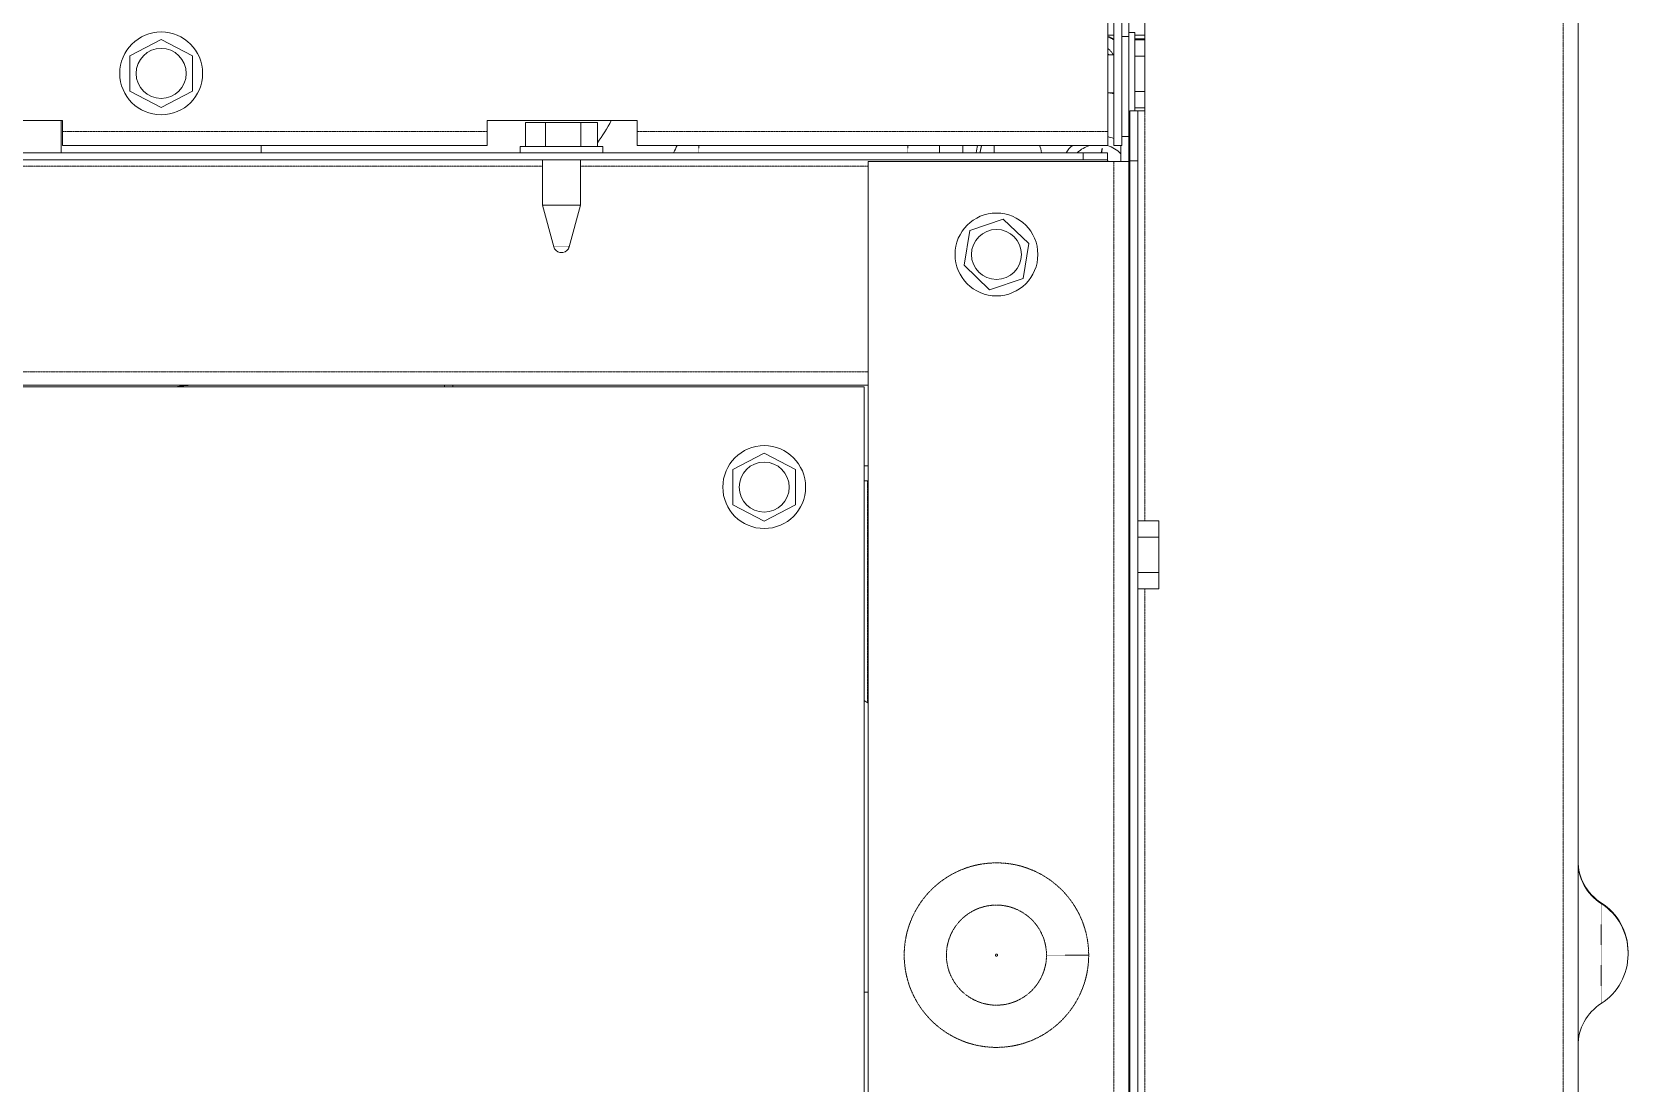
# Model space of a CAD drawing. Header units: millimetres. Extents: x 60499 to 556746, y 248297 to 497145.
# Drawn here: x 116493 to 123190, y 361293 to 365703 of the extents above; entities that cross this region are included whole.
import ezdxf

# ---------------------------------------------------------------- set-up
doc = ezdxf.new("R2010")
doc.units = ezdxf.units.MM
doc.linetypes.add('PHANTOM', pattern=[20, 10, -2, 2, -2, 2, -2])

msp = doc.modelspace()

# ---------------------------------------------------------------- linework, layer by layer
at = {"color": 7, "lineweight": 13, "ltscale": 0.03937}
for p, q in [((121006.7, 365285.6), (121006.7, 366604.1)), ((121031.9, 366604.1), (121031.9, 365226.8)), ((121065.5, 366604.1), (121065.5, 365226.8)), ((121161.8, 365372.7), (121161.8, 366632.4)), ((122980, 366597.9), (122980, 347748.1)), ((115466.5, 365331.8), (116621.3, 365331.8)), ((120904.3, 365196.6), (105505.2, 365196.6)), ((118402.4, 365226.8), (116621.3, 365226.8)), ((121006.7, 365226.8), (119032.3, 365226.8)), ((105505.2, 365166.4), (120904.3, 365166.4)), ((120001.5, 365159.2), (120001.5, 346713.4)), ((120001.5, 365159.2), (121031.9, 365159.2)), ((121094.9, 347664.1), (121094.9, 365159.2)), ((121099.1, 365162.5), (121099.1, 347677.5)), ((121132.4, 347677.5), (121132.4, 365162.5)), ((121094.9, 364639.8), (121094.9, 363683.7)), ((120001.5, 364221.6), (105505.2, 364221.6)), ((105708.4, 364213.6), (119985.4, 364213.6)), ((119985.4, 364213.6), (119985.4, 349936.6))]:
    msp.add_line(p, q, dxfattribs=at)
at = {"color": 7, "linetype": 'PHANTOM', "lineweight": 13, "ltscale": 0.03937}
for p, q in [((122917.3, 366597.9), (122917.3, 347722.2)), ((121161.8, 363652.6), (121161.8, 365372.7)), ((118402.4, 365285.6), (116621.3, 365285.6)), ((121006.7, 365285.6), (119032.3, 365285.6)), ((112915.5, 365140.3), (118635.5, 365140.3)), ((118794.2, 365140.3), (120001.5, 365140.3)), ((121031.9, 346713.4), (121031.9, 365159.2)), ((120001.5, 364277.8), (105505.2, 364277.8)), ((119999.2, 363820.2), (119999.2, 362888.3)), ((121161.8, 356504.5), (121161.8, 363367.1))]:
    msp.add_line(p, q, dxfattribs=at)
at = {"color": 7, "lineweight": 13, "ltscale": 0.003125}
for p, q in [((121094.9, 365684.1), (121094.9, 365789.1)), ((121094.9, 365264.2), (121094.9, 365159.2))]:
    msp.add_line(p, q, dxfattribs=at)
at = {"color": 7, "lineweight": 13, "ltscale": 0.004405}
for p, q in [((117035.2, 365671.9), (116904.2, 365603.1)), ((117166.2, 365603.1), (117035.2, 365671.9)), ((116904.2, 365603.1), (116904.2, 365455.2)), ((117166.2, 365455.2), (117166.2, 365603.1)), ((116904.2, 365455.2), (117035.2, 365386.4)), ((117035.2, 365386.4), (117166.2, 365455.2)), ((118647.5, 365323.4), (118795.4, 365323.4)), ((120428, 364870.3), (120404.4, 364724.2)), ((120568.3, 364917.3), (120428, 364870.3)), ((120675.1, 364814.9), (120568.3, 364917.3)), ((120651.6, 364668.9), (120675.1, 364814.9)), ((120404.4, 364724.2), (120511.3, 364621.8)), ((120511.3, 364621.8), (120651.6, 364668.9)), ((119565.5, 363936.5), (119434.4, 363867.7)), ((119696.5, 363867.7), (119565.5, 363936.5)), ((119434.4, 363867.7), (119434.4, 363719.7)), ((119696.5, 363719.7), (119696.5, 363867.7)), ((119434.4, 363719.7), (119565.5, 363650.9)), ((119565.5, 363650.9), (119696.5, 363719.7)), ((121221.7, 363583.8), (121221.7, 363435.8))]:
    msp.add_line(p, q, dxfattribs=at)
at = {"color": 7, "lineweight": 13, "ltscale": 0.000749963}
for p, q in [((121006.7, 365690.2), (121031.9, 365690.2)), ((121031.9, 365606.4), (121006.7, 365606.4)), ((121031.9, 365447.7), (121006.7, 365447.7))]:
    msp.add_line(p, q, dxfattribs=at)
at = {"color": 7, "linetype": 'PHANTOM', "lineweight": 13, "ltscale": 8.04991e-05}
msp.add_line((121031.9, 365673.7), (121029.2, 365673.7), dxfattribs=at)
at = {"color": 7, "lineweight": 13, "ltscale": 0.000875037}
msp.add_line((121094.9, 365684.1), (121065.5, 365684.1), dxfattribs=at)
at = {"color": 7, "lineweight": 13, "ltscale": 0.001516}
for p, q in [((121094.9, 365650), (121094.9, 365700.9)), ((121094.9, 365353.2), (121094.9, 365404.2)), ((121094.9, 363632.8), (121094.9, 363683.7)), ((121094.9, 363336), (121094.9, 363386.9))]:
    msp.add_line(p, q, dxfattribs=at)
at = {"color": 7, "lineweight": 13, "ltscale": 0.000775074}
msp.add_line((121094.9, 365700.9), (121120.9, 365700.9), dxfattribs=at)
at = {"color": 7, "lineweight": 13, "ltscale": 0.0125}
msp.add_line((121094.9, 365264.2), (121094.9, 365684.1), dxfattribs=at)
at = {"color": 7, "lineweight": 13, "ltscale": 0.005175}
msp.add_line((121120.9, 365700.9), (121120.9, 365527.1), dxfattribs=at)
at = {"color": 7, "lineweight": 13, "ltscale": 0.001215}
for p, q in [((121120.9, 365690.2), (121161.7, 365690.2)), ((121120.9, 365669.9), (121161.8, 365669.9)), ((121120.9, 365601.1), (121161.8, 365601.1)), ((121120.9, 365453.1), (121161.8, 365453.1)), ((121120.9, 365384.3), (121161.8, 365384.3))]:
    msp.add_line(p, q, dxfattribs=at)
at = {"color": 7, "linetype": 'PHANTOM', "lineweight": 13, "ltscale": 0.001215}
msp.add_line((121161.7, 365673.7), (121120.9, 365673.7), dxfattribs=at)
at = {"color": 7, "lineweight": 13, "ltscale": 0.003659}
for p, q in [((121094.9, 365527.1), (121094.9, 365650)), ((121094.9, 365404.2), (121094.9, 365527.1)), ((121094.9, 363509.8), (121094.9, 363632.8)), ((121094.9, 363386.9), (121094.9, 363509.8))]:
    msp.add_line(p, q, dxfattribs=at)
at = {"color": 7, "lineweight": 13, "ltscale": 0.004596}
msp.add_line((121120.9, 365372.7), (121120.9, 365527.1), dxfattribs=at)
at = {"color": 7, "lineweight": 13, "ltscale": 0.004025}
msp.add_line((116615.3, 365331.8), (116615.3, 365196.6), dxfattribs=at)
at = {"color": 7, "lineweight": 13, "ltscale": 0.001375}
for p, q in [((116621.3, 365285.6), (116621.3, 365331.8)), ((118402.4, 365285.6), (118402.4, 365331.8)), ((119032.3, 365331.8), (119032.3, 365285.6))]:
    msp.add_line(p, q, dxfattribs=at)
at = {"color": 7, "lineweight": 13, "ltscale": 0.01875}
msp.add_line((118402.4, 365331.8), (119032.3, 365331.8), dxfattribs=at)
at = {"color": 7, "lineweight": 13, "ltscale": 0.002472}
msp.add_line((118564.4, 365323.4), (118647.5, 365323.4), dxfattribs=at)
at = {"color": 7, "lineweight": 13, "ltscale": 0.003}
for p, q in [((118564.4, 365222.6), (118564.4, 365323.4)), ((118647.5, 365222.6), (118647.5, 365323.4)), ((118795.4, 365222.6), (118795.4, 365323.4)), ((118865.3, 365222.6), (118865.3, 365323.4))]:
    msp.add_line(p, q, dxfattribs=at)
at = {"color": 7, "lineweight": 13, "ltscale": 0.002079}
msp.add_line((118795.4, 365323.4), (118865.3, 365323.4), dxfattribs=at)
at = {"color": 7, "lineweight": 13, "ltscale": 0.000124954}
for p, q in [((121094.9, 365353.2), (121099.1, 365353.2)), ((121099.1, 364639.8), (121094.9, 364639.8)), ((121094.9, 363683.7), (121099.1, 363683.7)), ((121094.9, 363336), (121099.1, 363336))]:
    msp.add_line(p, q, dxfattribs=at)
at = {"color": 7, "lineweight": 13, "ltscale": 4.92607e-06}
for p, q in [((121099.1, 365372.7), (121099.1, 365372.5)), ((121132.4, 365372.7), (121132.4, 365372.5))]:
    msp.add_line(p, q, dxfattribs=at)
at = {"color": 7, "lineweight": 13, "ltscale": 0.000989899}
for p, q in [((121099.1, 365372.5), (121132.4, 365372.5)), ((121099.1, 365162.5), (121132.4, 365162.5))]:
    msp.add_line(p, q, dxfattribs=at)
at = {"color": 7, "lineweight": 13, "ltscale": 0.006251}
for p, q in [((121099.1, 365162.5), (121099.1, 365372.5)), ((121132.4, 365162.5), (121132.4, 365372.5))]:
    msp.add_line(p, q, dxfattribs=at)
at = {"color": 7, "lineweight": 13, "ltscale": 0.00175}
for p, q in [((116621.3, 365226.8), (116621.3, 365285.6)), ((118402.4, 365226.8), (118402.4, 365285.6)), ((119032.3, 365226.8), (119032.3, 365285.6)), ((121006.7, 365285.6), (121006.7, 365226.8))]:
    msp.add_line(p, q, dxfattribs=at)
at = {"color": 7, "linetype": 'PHANTOM', "lineweight": 13, "ltscale": 0.000875037}
msp.add_line((121065.5, 365264.2), (121094.9, 365264.2), dxfattribs=at)
at = {"color": 7, "lineweight": 13, "ltscale": 0.000900028}
for p, q in [((117455.1, 365226.8), (117455.1, 365196.6)), ((120530, 365196.6), (120530, 365226.8)), ((120904.3, 365166.4), (120904.3, 365196.6)), ((121005.9, 365166.4), (121005.9, 365196.6)), ((121005.9, 365166.4), (121005.9, 365196.6))]:
    msp.add_line(p, q, dxfattribs=at)
at = {"color": 7, "lineweight": 13, "ltscale": 0.009737}
msp.add_line((118868.1, 365222.6), (118541, 365222.6), dxfattribs=at)
at = {"color": 7, "lineweight": 13, "ltscale": 0.000774954}
for p, q in [((118541, 365196.6), (118541, 365222.6)), ((118888.7, 365196.6), (118888.7, 365222.6))]:
    msp.add_line(p, q, dxfattribs=at)
at = {"color": 7, "lineweight": 13, "ltscale": 0.000221793}
msp.add_line((118548.5, 365196.6), (118541, 365196.6), dxfattribs=at)
at = {"color": 7, "lineweight": 13, "ltscale": 0.002511}
msp.add_line((118632.8, 365196.6), (118548.5, 365196.6), dxfattribs=at)
at = {"color": 7, "lineweight": 13, "ltscale": 0.003941}
msp.add_line((118765.2, 365196.6), (118632.8, 365196.6), dxfattribs=at)
at = {"color": 7, "lineweight": 13, "ltscale": 0.003063}
msp.add_line((118868.1, 365196.6), (118765.2, 365196.6), dxfattribs=at)
at = {"color": 7, "lineweight": 13, "ltscale": 0.000612634}
for p, q in [((118868.1, 365222.6), (118888.7, 365222.6)), ((118888.7, 365196.6), (118868.1, 365196.6))]:
    msp.add_line(p, q, dxfattribs=at)
at = {"color": 7, "linetype": 'PHANTOM', "lineweight": 13, "ltscale": 0.000900028}
for p, q in [((119291.7, 365226.8), (119291.7, 365196.6)), ((120167.9, 365226.8), (120167.9, 365196.6))]:
    msp.add_line(p, q, dxfattribs=at)
at = {"color": 7, "lineweight": 13, "ltscale": 0.000899908}
for p, q in [((120300.2, 365226.8), (120300.2, 365196.6)), ((120399.4, 365226.8), (120399.4, 365196.6))]:
    msp.add_line(p, q, dxfattribs=at)
at = {"color": 7, "lineweight": 13, "ltscale": 0.003024}
for p, q in [((121005.9, 365196.6), (120904.3, 365196.6)), ((121005.9, 365166.4), (120904.3, 365166.4))]:
    msp.add_line(p, q, dxfattribs=at)
at = {"color": 7, "lineweight": 13, "ltscale": 0.000557416}
msp.add_line((120982.7, 365215), (120979.3, 365196.6), dxfattribs=at)
at = {"color": 7, "lineweight": 13, "ltscale": 0.00055015}
msp.add_line((120981.3, 365196.6), (120982.7, 365215), dxfattribs=at)
at = {"color": 7, "lineweight": 13, "ltscale": 0.000999991}
msp.add_line((121065.5, 365226.8), (121031.9, 365226.8), dxfattribs=at)
at = {"color": 7, "lineweight": 13, "ltscale": 0.002012}
msp.add_line((121061.3, 365226.8), (121061.3, 365159.2), dxfattribs=at)
at = {"color": 7, "lineweight": 13, "ltscale": 0.005647}
for p, q in [((118635.5, 365166.4), (118635.5, 364976.7)), ((118794.2, 365166.4), (118794.2, 364976.7))]:
    msp.add_line(p, q, dxfattribs=at)
at = {"color": 7, "lineweight": 13, "ltscale": 0.000211821}
msp.add_line((121005.9, 365159.2), (121005.9, 365166.4), dxfattribs=at)
at = {"color": 7, "lineweight": 13, "ltscale": 0.001875}
msp.add_line((121031.9, 365159.2), (121094.9, 365159.2), dxfattribs=at)
at = {"color": 7, "lineweight": 13, "ltscale": 0.004445}
msp.add_line((118635.5, 364976.7), (118784.8, 364976.7), dxfattribs=at)
at = {"color": 7, "lineweight": 13, "ltscale": 0.005396}
for p, q in [((118682.4, 364801.6), (118635.5, 364976.7)), ((118747.3, 364801.6), (118794.2, 364976.7))]:
    msp.add_line(p, q, dxfattribs=at)
at = {"color": 7, "lineweight": 13, "ltscale": 0.000279704}
msp.add_line((118784.8, 364976.7), (118794.2, 364976.7), dxfattribs=at)
at = {"color": 7, "linetype": 'PHANTOM', "lineweight": 13, "ltscale": 0.000510028}
msp.add_line((118699.5, 364801.6), (118682.4, 364801.6), dxfattribs=at)
at = {"color": 7, "linetype": 'PHANTOM', "lineweight": 13, "ltscale": 0.001307}
msp.add_line((118743.5, 364801.6), (118699.5, 364801.6), dxfattribs=at)
at = {"color": 7, "linetype": 'PHANTOM', "lineweight": 13, "ltscale": 0.000114381}
msp.add_line((118743.5, 364801.6), (118747.3, 364801.6), dxfattribs=at)
at = {"color": 7, "lineweight": 13, "ltscale": 9.90019e-05}
msp.add_line((118711.9, 364777.3), (118708.6, 364777.3), dxfattribs=at)
at = {"color": 7, "lineweight": 13, "ltscale": 0.000253752}
msp.add_line((118720.4, 364777.3), (118711.9, 364777.3), dxfattribs=at)
at = {"color": 7, "lineweight": 13, "ltscale": 2.22274e-05}
msp.add_line((118721.1, 364777.3), (118720.4, 364777.3), dxfattribs=at)
at = {"color": 7, "lineweight": 13, "ltscale": 0.000236932}
msp.add_line((118258.7, 364213.6), (118258.7, 364221.6), dxfattribs=at)
at = {"color": 7, "linetype": 'PHANTOM', "lineweight": 13, "ltscale": 0.00047891}
for p, q in [((119985.4, 363882.8), (120001.5, 363882.8)), ((119985.4, 361674.4), (120001.5, 361674.4))]:
    msp.add_line(p, q, dxfattribs=at)
at = {"color": 7, "lineweight": 13, "ltscale": 0.00047891}
msp.add_line((119985.4, 363820.2), (120001.5, 363820.2), dxfattribs=at)
at = {"color": 7, "lineweight": 13, "ltscale": 0.00266}
for p, q in [((121132.4, 363652.6), (121221.7, 363652.6)), ((121132.4, 363583.8), (121221.7, 363583.8)), ((121132.4, 363435.8), (121221.7, 363435.8)), ((121132.4, 363367.1), (121221.7, 363367.1))]:
    msp.add_line(p, q, dxfattribs=at)
at = {"color": 7, "lineweight": 13, "ltscale": 0.002048}
for p, q in [((121221.7, 363652.6), (121221.7, 363583.8)), ((121221.7, 363435.8), (121221.7, 363367.1))]:
    msp.add_line(p, q, dxfattribs=at)
at = {"color": 7, "linetype": 'PHANTOM', "lineweight": 13, "ltscale": 9.63587e-05}
msp.add_line((123077.2, 362046.5), (123077.2, 362049.8), dxfattribs=at)
at = {"color": 7, "linetype": 'PHANTOM', "lineweight": 13, "ltscale": 0.006243}
msp.add_line((123077.2, 361836.8), (123077.2, 362046.5), dxfattribs=at)
at = {"color": 7, "lineweight": 13, "ltscale": 9.65989e-05}
msp.add_line((123189.9, 361841.3), (123189.9, 361844.6), dxfattribs=at)
at = {"color": 7, "lineweight": 13, "ltscale": 0.000133244}
msp.add_line((123189.9, 361836.8), (123189.9, 361841.3), dxfattribs=at)
at = {"color": 7, "linetype": 'PHANTOM', "lineweight": 13, "ltscale": 0.005272}
msp.add_line((120926.8, 361830.2), (120749.7, 361830.2), dxfattribs=at)
at = {"color": 7, "linetype": 'PHANTOM', "lineweight": 13, "ltscale": 0.006241}
msp.add_line((123077.2, 361627.2), (123077.2, 361836.8), dxfattribs=at)
at = {"color": 7, "lineweight": 13, "ltscale": 0.000133004}
msp.add_line((123189.9, 361832.4), (123189.9, 361836.8), dxfattribs=at)
at = {"color": 7, "lineweight": 13, "ltscale": 7.49739e-05}
msp.add_line((123189.9, 361833.1), (123189.9, 361835.6), dxfattribs=at)
at = {"color": 7, "lineweight": 13, "ltscale": 0.03937}
for centre, radius in [((117035.2, 365529.2), 173.8), ((117035.2, 365529.2), 105), ((120539.8, 364769.6), 173.8), ((120539.8, 364769.6), 105), ((119565.5, 363793.7), 173.8), ((119565.5, 363793.7), 105)]:
    msp.add_circle(centre, radius, dxfattribs=at)
at = {"color": 7, "linetype": 'PHANTOM', "lineweight": 13, "ltscale": 0.03937}
for radius in [387, 209.9, 4.47]:
    msp.add_circle((120539.8, 361830.2), radius, dxfattribs=at)
at = {"color": 7, "lineweight": 13, "ltscale": 0.03937}
for centre, radius, start, end in [((120968.1, 365576.1), 115.1, 56.31291, 70.37877), ((120968.1, 365576.1), 52.7, 35.08233, 42.85998), ((118205.5, 365710.8), 812.1, 324.33389, 332.17534), ((120968.1, 365103.3), 165.3, 67.27956, 76.47703), ((118183, 365722.7), 1131.5, 332.28894, 334.0053), ((120968.1, 365103.3), 522.4, 166.32545, 169.71565), ((120662.2, 365195.9), 66.1, 0.597, 27.87979), ((120662.2, 365195.9), 66.1, 0.597, 27.87979), ((120968.1, 365103.3), 165.3, 131.66475, 145.65548), ((120968.1, 365103.3), 128.9, 106.71397, 133.67309), ((120968.1, 365103.3), 128.9, 43.68435, 73.28603), ((120968.1, 365103.3), 165.3, 37.56752, 39.89136), ((120968.1, 365103.3), 69.7, 53.38871, 57.11995), ((120968.1, 365103.3), 128.9, 349.62004, 10.37996), ((120968.1, 365103.3), 165.3, 320.10629, 322.43247), ((118714.8, 364810.3), 33.6, 195.00001, 259.19307), ((118714.8, 364810.3), 33.6, 280.80692, 345), ((120968.1, 365103.3), 363.7, 290.41047, 291.11793), ((116556.8, 369295.4), 5109.2, 275.93494, 276.743), ((118196, 364210.7), 29.4, 5.69717, 21.71378), ((118196, 364210.7), 62.7, 2.6695, 9.99595), ((119757.1, 362545.3), 419.9, 54.40894, 57.06561), ((123189.9, 362226.9), 210, 179.99998, 237.54117), ((123189.9, 362223.7), 210, 179.99998, 237.54117), ((121107.5, 362066.6), 12.6, 180.00001, 228.14801), ((122946.7, 361844.6), 243.2, 0, 57.54113), ((122946.7, 361841.3), 243.2, 0, 57.54113), ((122946.7, 361832.4), 243.2, 302.45886, 0), ((123189.9, 361450), 210, 122.45886, 179.99999)]:
    msp.add_arc(centre, radius, start, end, dxfattribs=at)
at = {"color": 7, "linetype": 'PHANTOM', "lineweight": 13, "ltscale": 0.03937}
for centre, radius, start, end in [((120968.1, 365576.1), 115.1, 56.30456, 70.37431), ((120968.1, 365576.1), 113.4, 55.73128, 70.06847), ((120968.1, 365576.1), 69.2, 25.97112, 56.04752), ((120968.1, 365103.3), 347.2, 79.40173, 82.75372), ((120968.1, 365103.3), 505.9, 165.86944, 169.37571), ((120968.1, 365103.3), 347.2, 291.42914, 292.17553), ((120968.1, 365103.3), 370.3, 290.0302, 290.72326)]:
    msp.add_arc(centre, radius, start, end, dxfattribs=at)
at = {"color": 7, "lineweight": 13, "ltscale": 0.03937}
for major_axis in [(62.7, 0), (29.4, 0)]:
    msp.add_ellipse((121161.8, 365372.7), major_axis=major_axis, ratio=0.00017, start_param=1.570796, end_param=3.141593, dxfattribs=at)

doc.saveas('drawing.dxf')
